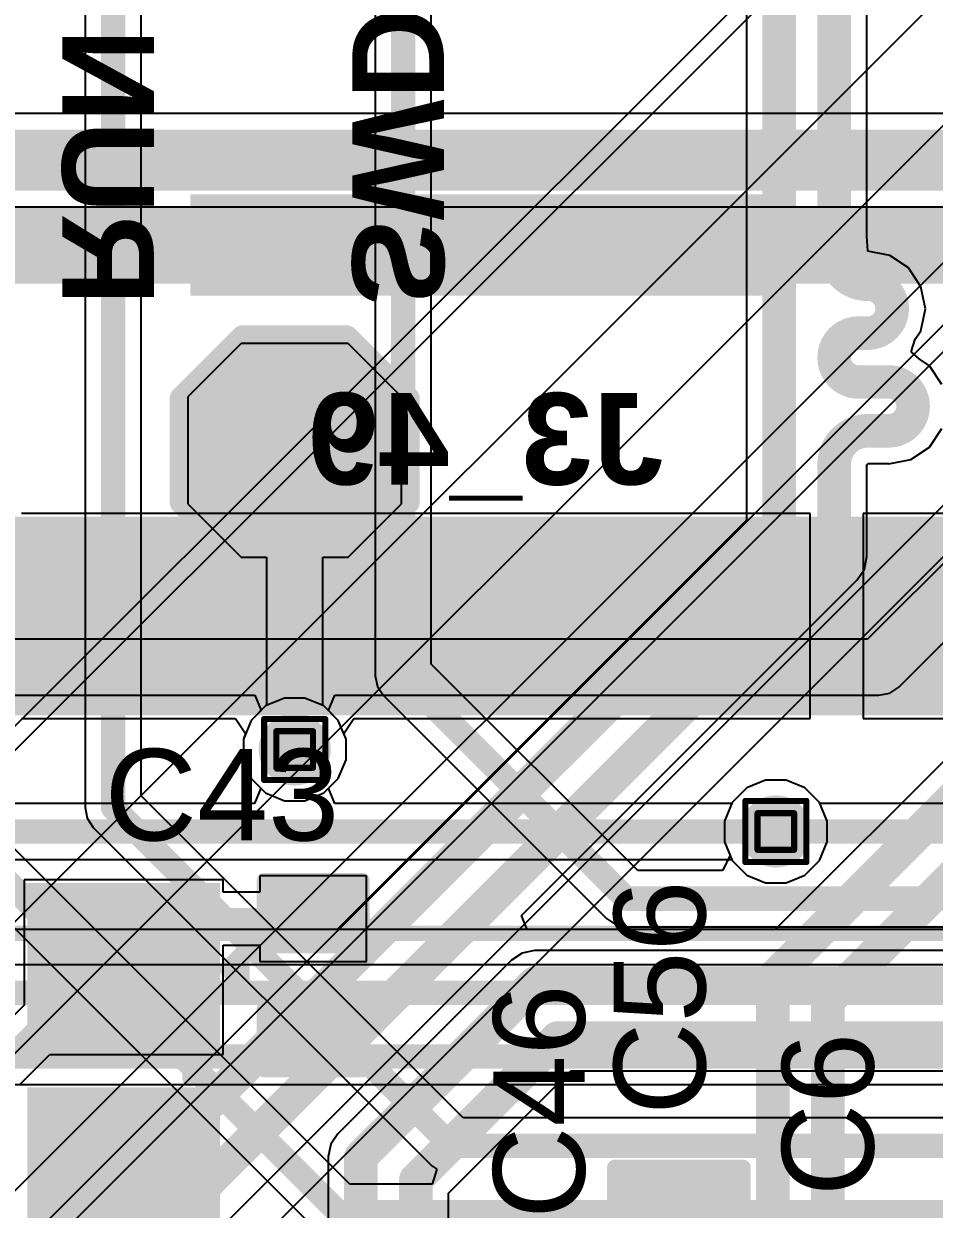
# Model space of a CAD drawing. Header units: inches. Extents: x -22 to 5433, y -13 to 5447.
# Drawn here: x 8.3 to 15.87, y 20.83 to 30.7 of the extents above; entities that cross this region are included whole.
import ezdxf

# ---------------------------------------------------------------- set-up
doc = ezdxf.new("R2010")
doc.units = ezdxf.units.IN
for name, color, linetype in [('Bottom Layer', 5, 'Continuous'), ('Bottom Overlay', 54, 'Continuous'), ('Bottom Paste', 16, 'Continuous'), ('Bottom Solder', 6, 'Continuous'), ('Drill Drawing', 1, 'Continuous'), ('Ground', 16, 'Continuous'), ('Power', 76, 'Continuous'), ('Top Layer', 1, 'Continuous'), ('Top Overlay', 2, 'Continuous'), ('Top Paste', 8, 'Continuous'), ('Top Solder', 216, 'Continuous'), ('Via Holes', 16, 'Continuous')]:
    doc.layers.add(name, color=color, linetype=linetype)
doc.styles.add('Arial', font='', dxfattribs={"height": 0.2})
doc.styles.add('Arial_Bold', font='', dxfattribs={"height": 0.2})
doc.styles.get('Arial').set_extended_font_data('Arial')
doc.styles.get('Arial_Bold').set_extended_font_data('Arial', bold=True)

msp = doc.modelspace()

# ---------------------------------------------------------------- hatches: boundary and pattern name
at = {"layer": 'Bottom Layer'}
msp.add_hatch(color=5, dxfattribs=at).paths.add_polyline_path([(10.9335, 27.9112), (10.1715, 27.9112), (9.7905, 27.5302), (9.7905, 26.7682), (10.1715, 26.3872), (10.9335, 26.3872), (11.3145, 26.7682), (11.3145, 27.5302)])
h = msp.add_hatch(color=5, dxfattribs=at)
edge = h.paths.add_edge_path()
edge.add_arc((10.5525, 24.66), 0.3, 0, 360)
h = msp.add_hatch(color=5, dxfattribs=at)
edge = h.paths.add_edge_path()
edge.add_arc((14.5542, 23.9776), 0.3, 0, 360)
at = {"layer": 'Bottom Paste'}
msp.add_hatch(color=16, dxfattribs=at).paths.add_polyline_path([(10.9335, 27.9112), (10.1715, 27.9112), (9.7905, 27.5302), (9.7905, 26.7682), (10.1715, 26.3872), (10.9335, 26.3872), (11.3145, 26.7682), (11.3145, 27.5302)])
at = {"layer": 'Bottom Solder'}
msp.add_hatch(color=6, dxfattribs=at).paths.add_polyline_path([(10.9843, 28.0128), (10.1207, 28.0128), (9.6889, 27.581), (9.6889, 26.7174), (10.1207, 26.2856), (10.9843, 26.2856), (11.4161, 26.7174), (11.4161, 27.581)])
at = {"layer": 'Ground'}
h = msp.add_hatch(color=16, dxfattribs=at)
edge = h.paths.add_edge_path()
edge.add_arc((10.5525, 24.66), 0.3, 0, 360)
h = msp.add_hatch(color=16, dxfattribs=at)
edge = h.paths.add_edge_path()
edge.add_arc((14.5542, 23.9776), 0.3, 0, 360)
at = {"layer": 'Power'}
h = msp.add_hatch(color=76, dxfattribs=at)
edge = h.paths.add_edge_path()
edge.add_arc((10.5525, 24.66), 0.3, 0, 360)
h = msp.add_hatch(color=76, dxfattribs=at)
edge = h.paths.add_edge_path()
edge.add_arc((14.5542, 23.9776), 0.3, 0, 360)
at = {"layer": 'Top Layer'}
for points in [[(5.5956, 28.5367), (25.0256, 28.5367), (25.0256, 29.1767), (5.5956, 29.1767)], [(14.4856, 28.5367), (9.7856, 28.5367), (9.7856, 29.1767), (14.4856, 29.1767)], [(8.7131, 25.0457), (8.4081, 25.0457), (8.4081, 26.4957), (8.7131, 26.4957)], [(9.2131, 25.0457), (8.9081, 25.0457), (8.9081, 26.4957), (9.2131, 26.4957)], [(9.7131, 25.0457), (9.4081, 25.0457), (9.4081, 26.4957), (9.7131, 26.4957)], [(10.2131, 25.0457), (9.9081, 25.0457), (9.9081, 26.4957), (10.2131, 26.4957)], [(10.7131, 25.0457), (10.4081, 25.0457), (10.4081, 26.4957), (10.7131, 26.4957)], [(11.2131, 25.0457), (10.9081, 25.0457), (10.9081, 26.4957), (11.2131, 26.4957)], [(11.7131, 25.0457), (11.4081, 25.0457), (11.4081, 26.4957), (11.7131, 26.4957)], [(12.2131, 25.0457), (11.9081, 25.0457), (11.9081, 26.4957), (12.2131, 26.4957)], [(12.7131, 25.0457), (12.4081, 25.0457), (12.4081, 26.4957), (12.7131, 26.4957)], [(13.2131, 25.0457), (12.9081, 25.0457), (12.9081, 26.4957), (13.2131, 26.4957)], [(13.7131, 25.0457), (13.4081, 25.0457), (13.4081, 26.4957), (13.7131, 26.4957)], [(14.2131, 25.0457), (13.9081, 25.0457), (13.9081, 26.4957), (14.2131, 26.4957)], [(14.7131, 25.0457), (14.4081, 25.0457), (14.4081, 26.4957), (14.7131, 26.4957)], [(15.2131, 25.0457), (14.9081, 25.0457), (14.9081, 26.4957), (15.2131, 26.4957)], [(15.7131, 25.0457), (15.4081, 25.0457), (15.4081, 26.4957), (15.7131, 26.4957)], [(11.0241, 23.0239), (10.3891, 23.0239), (10.3891, 23.4811), (11.0241, 23.4811)], [(9.831, 22.2481), (8.431, 22.2481), (8.431, 23.4481), (9.831, 23.4481)], [(11.0241, 22.0841), (10.3891, 22.0841), (10.3891, 22.5413), (11.0241, 22.5413)], [(9.831, 20.5481), (8.431, 20.5481), (8.431, 21.7481), (9.831, 21.7481)], [(14.1924, 20.3197), (13.3034, 20.3197), (13.3034, 21.0817), (14.1924, 21.0817)]]:
    msp.add_hatch(color=1, dxfattribs=at).paths.add_polyline_path(points)
h = msp.add_hatch(color=1, dxfattribs=at)
edge = h.paths.add_edge_path()
edge.add_arc((10.5525, 24.66), 0.3, 0, 360)
h = msp.add_hatch(color=1, dxfattribs=at)
edge = h.paths.add_edge_path()
edge.add_arc((14.5542, 23.9776), 0.3, 0, 360)
at = {"layer": 'Top Paste'}
for points in [[(14.4856, 28.5367), (9.7856, 28.5367), (9.7856, 29.1767), (14.4856, 29.1767)], [(8.7131, 25.0457), (8.4081, 25.0457), (8.4081, 26.4957), (8.7131, 26.4957)], [(9.2131, 25.0457), (8.9081, 25.0457), (8.9081, 26.4957), (9.2131, 26.4957)], [(9.7131, 25.0457), (9.4081, 25.0457), (9.4081, 26.4957), (9.7131, 26.4957)], [(10.2131, 25.0457), (9.9081, 25.0457), (9.9081, 26.4957), (10.2131, 26.4957)], [(10.7131, 25.0457), (10.4081, 25.0457), (10.4081, 26.4957), (10.7131, 26.4957)], [(11.2131, 25.0457), (10.9081, 25.0457), (10.9081, 26.4957), (11.2131, 26.4957)], [(11.7131, 25.0457), (11.4081, 25.0457), (11.4081, 26.4957), (11.7131, 26.4957)], [(12.2131, 25.0457), (11.9081, 25.0457), (11.9081, 26.4957), (12.2131, 26.4957)], [(12.7131, 25.0457), (12.4081, 25.0457), (12.4081, 26.4957), (12.7131, 26.4957)], [(13.2131, 25.0457), (12.9081, 25.0457), (12.9081, 26.4957), (13.2131, 26.4957)], [(13.7131, 25.0457), (13.4081, 25.0457), (13.4081, 26.4957), (13.7131, 26.4957)], [(14.2131, 25.0457), (13.9081, 25.0457), (13.9081, 26.4957), (14.2131, 26.4957)], [(14.7131, 25.0457), (14.4081, 25.0457), (14.4081, 26.4957), (14.7131, 26.4957)], [(15.2131, 25.0457), (14.9081, 25.0457), (14.9081, 26.4957), (15.2131, 26.4957)], [(15.7131, 25.0457), (15.4081, 25.0457), (15.4081, 26.4957), (15.7131, 26.4957)], [(11.0241, 23.0239), (10.3891, 23.0239), (10.3891, 23.4811), (11.0241, 23.4811)], [(9.831, 22.2481), (8.431, 22.2481), (8.431, 23.4481), (9.831, 23.4481)], [(11.0241, 22.0841), (10.3891, 22.0841), (10.3891, 22.5413), (11.0241, 22.5413)], [(9.831, 20.5481), (8.431, 20.5481), (8.431, 21.7481), (9.831, 21.7481)], [(14.1924, 20.3197), (13.3034, 20.3197), (13.3034, 21.0817), (14.1924, 21.0817)]]:
    msp.add_hatch(color=8, dxfattribs=at).paths.add_polyline_path(points)
at = {"layer": 'Top Solder'}
for points in [[(14.5872, 28.4351), (9.684, 28.4351), (9.684, 29.2783), (14.5872, 29.2783)], [(8.3147, 24.9441), (7.8065, 24.9441), (7.8065, 26.5973), (8.3147, 26.5973)], [(8.8147, 24.9441), (8.3065, 24.9441), (8.3065, 26.5973), (8.8147, 26.5973)], [(9.3147, 24.9441), (8.8065, 24.9441), (8.8065, 26.5973), (9.3147, 26.5973)], [(9.8147, 24.9441), (9.3065, 24.9441), (9.3065, 26.5973), (9.8147, 26.5973)], [(10.3147, 24.9441), (9.8065, 24.9441), (9.8065, 26.5973), (10.3147, 26.5973)], [(10.8147, 24.9441), (10.3065, 24.9441), (10.3065, 26.5973), (10.8147, 26.5973)], [(11.3147, 24.9441), (10.8065, 24.9441), (10.8065, 26.5973), (11.3147, 26.5973)], [(11.8147, 24.9441), (11.3065, 24.9441), (11.3065, 26.5973), (11.8147, 26.5973)], [(12.3147, 24.9441), (11.8065, 24.9441), (11.8065, 26.5973), (12.3147, 26.5973)], [(12.8147, 24.9441), (12.3065, 24.9441), (12.3065, 26.5973), (12.8147, 26.5973)], [(13.3147, 24.9441), (12.8065, 24.9441), (12.8065, 26.5973), (13.3147, 26.5973)], [(13.8147, 24.9441), (13.3065, 24.9441), (13.3065, 26.5973), (13.8147, 26.5973)], [(14.3147, 24.9441), (13.8065, 24.9441), (13.8065, 26.5973), (14.3147, 26.5973)], [(14.8147, 24.9441), (14.3065, 24.9441), (14.3065, 26.5973), (14.8147, 26.5973)], [(15.3147, 24.9441), (14.8065, 24.9441), (14.8065, 26.5973), (15.3147, 26.5973)], [(15.8147, 24.9441), (15.3065, 24.9441), (15.3065, 26.5973), (15.8147, 26.5973)], [(16.3147, 24.9441), (15.8065, 24.9441), (15.8065, 26.5973), (16.3147, 26.5973)], [(9.9326, 22.1465), (8.3294, 22.1465), (8.3294, 23.5497), (9.9326, 23.5497)], [(11.0841, 22.9639), (10.3291, 22.9639), (10.3291, 23.5411), (11.0841, 23.5411)], [(11.0841, 22.0241), (10.3291, 22.0241), (10.3291, 22.6013), (11.0841, 22.6013)], [(9.9326, 20.4465), (8.3294, 20.4465), (8.3294, 21.8497), (9.9326, 21.8497)], [(14.2524, 20.2597), (13.2434, 20.2597), (13.2434, 21.1417), (14.2524, 21.1417)]]:
    msp.add_hatch(color=216, dxfattribs=at).paths.add_polyline_path(points)
at = {"layer": 'Via Holes'}
h = msp.add_hatch(color=7, dxfattribs=at)
edge = h.paths.add_edge_path()
edge.add_arc((10.5525, 24.66), 0.15, 0, 360)
h = msp.add_hatch(color=7, dxfattribs=at)
edge = h.paths.add_edge_path()
edge.add_arc((14.5542, 23.9776), 0.15, 0, 360)

# ---------------------------------------------------------------- linework, layer by layer
at = {"layer": 'Bottom Layer'}
for p, q in [((14.3101, 32.8152), (14.3101, 26.567)), ((15.3111, 30.3278), (15.3111, 32.8152)), ((15.3111, 28.9306), (15.3111, 30.3278)), ((15.3184, 28.8102), (15.3111, 28.9306)), ((15.3186, 28.8102), (15.3184, 28.8102)), ((15.3186, 28.8067), (15.3186, 28.8102)), ((15.502, 28.7702), (15.3186, 28.8067)), ((15.6574, 28.6664), (15.502, 28.7702)), ((15.7613, 28.5109), (15.6574, 28.6664)), ((15.7977, 28.3276), (15.7613, 28.5109)), ((15.7613, 28.1442), (15.7977, 28.3276)), ((15.7138, 28.0732), (15.7613, 28.1442)), ((10.108, 28.0382), (9.6635, 27.5937)), ((10.997, 28.0382), (10.108, 28.0382)), ((11.4415, 27.5937), (10.997, 28.0382)), ((15.6797, 27.9691), (15.7138, 28.0732)), ((15.7461, 27.9104), (15.6797, 27.9691)), ((15.8312, 27.8536), (15.7461, 27.9104)), ((15.9351, 27.6981), (15.8312, 27.8536)), ((9.6635, 27.5937), (9.6635, 26.7047)), ((11.4415, 26.7047), (11.4415, 27.5937)), ((15.8312, 27.176), (15.9351, 27.3314)), ((15.6758, 27.0721), (15.8312, 27.176)), ((15.3111, 26.265), (15.3111, 27.0322)), ((15.3111, 27.0322), (15.3186, 27.0322)), ((15.3186, 27.0322), (15.3186, 27.0397)), ((15.3186, 27.0397), (15.4925, 27.0397)), ((15.4925, 27.0357), (15.6758, 27.0721)), ((15.4925, 27.0397), (15.4925, 27.0357)), ((9.6635, 26.7047), (10.108, 26.2602)), ((10.997, 26.2602), (11.4415, 26.7047)), ((14.3101, 26.567), (10.9048, 23.1618)), ((10.108, 26.2602), (10.3194, 26.2602)), ((10.3194, 26.2602), (10.3194, 25.0257)), ((10.7855, 25.0257), (10.7855, 26.2602)), ((10.7855, 26.2602), (10.997, 26.2602)), ((15.2904, 26.1609), (15.3111, 26.265)), ((15.2315, 26.0727), (15.2904, 26.1609)), ((12.4379, 23.2791), (15.2315, 26.0727)), ((17.3101, 25.9234), (14.5484, 23.1618)), ((10.3106, 25.022), (10.1905, 24.9019)), ((10.3194, 25.0257), (10.3106, 25.022)), ((10.7943, 25.022), (10.7855, 25.0257)), ((10.9145, 24.9019), (10.7943, 25.022)), ((10.1905, 24.9019), (10.1255, 24.745)), ((10.9795, 24.745), (10.9145, 24.9019)), ((10.1255, 24.745), (10.1255, 24.5751)), ((10.9795, 24.5751), (10.9795, 24.745)), ((10.1255, 24.5751), (10.1905, 24.4182)), ((10.9145, 24.4182), (10.9795, 24.5751)), ((10.1905, 24.4182), (10.3106, 24.2981)), ((10.7943, 24.2981), (10.9145, 24.4182)), ((14.4693, 24.4046), (14.3123, 24.3396)), ((14.6391, 24.4046), (14.4693, 24.4046)), ((14.7961, 24.3396), (14.6391, 24.4046)), ((10.3106, 24.2981), (10.4675, 24.233)), ((10.6374, 24.233), (10.7943, 24.2981)), ((14.3123, 24.3396), (14.1922, 24.2195)), ((14.9162, 24.2195), (14.7961, 24.3396)), ((10.4675, 24.233), (10.6374, 24.233)), ((14.1922, 24.2195), (14.1272, 24.0625)), ((14.9812, 24.0625), (14.9162, 24.2195)), ((14.1272, 24.0625), (14.1272, 23.8927)), ((14.9812, 23.8927), (14.9812, 24.0625)), ((14.1272, 23.8927), (14.1922, 23.7357)), ((14.9162, 23.7357), (14.9812, 23.8927)), ((14.1922, 23.7357), (14.3123, 23.6156)), ((14.7961, 23.6156), (14.9162, 23.7357)), ((14.3123, 23.6156), (14.4693, 23.5506)), ((14.6391, 23.5506), (14.7961, 23.6156)), ((14.4693, 23.5506), (14.6391, 23.5506)), ((12.4865, 23.1618), (12.4379, 23.2791)), ((30.8611, 23.1618), (6.0711, 23.1618)), ((10.9048, 23.1618), (6.0711, 23.1618)), ((14.5484, 23.1618), (12.4865, 23.1618))]:
    msp.add_line(p, q, dxfattribs=at)
for points in [[(14.582, 26.4544, 0.2794, 0.2794, 0), (14.582, 33.0857, 0.2794, 0.2794, 0)], [(15.0392, 30.3278, 0.2794, 0.2794, 0), (15.0392, 33.0857, 0.2794, 0.2794, 0)], [(15.0392, 28.8102, 0.2794, 0.2794, 0), (15.0392, 30.3278, 0.2794, 0.2794, 0)], [(15.3186, 28.5308, 0.2794, 0.2794, -0.414214), (15.0392, 28.8102, 0.2794, 0.2794, 0)], [(15.3186, 28.5308, 0.2794, 0.2794, 0), (15.3186, 28.5308, 0.2794, 0.2794, 0)], [(15.3186, 28.5308, 0.2794, 0.2794, -1), (15.3186, 28.1244, 0.2794, 0.2794, 0)], [(15.2424, 27.718, 0.2794, 0.2794, -1), (15.2424, 28.1244, 0.2794, 0.2794, 0)], [(15.2424, 28.1244, 0.2794, 0.2794, 0), (15.3186, 28.1244, 0.2794, 0.2794, 0)], [(15.2424, 27.718, 0.2794, 0.2794, 0), (15.4925, 27.718, 0.2794, 0.2794, 0)], [(15.4925, 27.718, 0.2794, 0.2794, -1), (15.4925, 27.3116, 0.2794, 0.2794, 0)], [(15.0392, 27.0322, 0.2794, 0.2794, -0.414214), (15.3186, 27.3116, 0.2794, 0.2794, 0)], [(15.3186, 27.3116, 0.2794, 0.2794, 0), (15.4925, 27.3116, 0.2794, 0.2794, 0)], [(10.5017, 27.2, 0.2032, 0.2032, 0), (10.5525, 27.1492, 0.2032, 0.2032, 0)], [(10.5525, 24.66, 0.2032, 0.2032, 0), (10.5525, 27.1492, 0.2032, 0.2032, 0)], [(15.0392, 26.4861, 0.2794, 0.2794, 0), (15.0392, 27.0322, 0.2794, 0.2794, 0)], [(7.0981, 18.9704, 0.2794, 0.2794, 0), (14.582, 26.4544, 0.2794, 0.2794, 0)], [(15.0392, 26.265, 0.2794, 0.2794, 0), (15.0392, 26.4861, 0.2794, 0.2794, 0)], [(7.5553, 18.7811, 0.2794, 0.2794, 0), (15.0392, 26.265, 0.2794, 0.2794, 0)], [(14.529, 22.7578, 0.2794, 0.2794, 0), (17.582, 25.8108, 0.2794, 0.2794, 0)], [(14.9862, 22.5685, 0.2794, 0.2794, 0), (18.0392, 25.6214, 0.2794, 0.2794, 0)], [(14.529, 21.9539, 0.2794, 0.2794, 0), (14.529, 22.7578, 0.2794, 0.2794, 0)], [(14.9862, 21.9539, 0.2794, 0.2794, 0), (14.9862, 22.5685, 0.2794, 0.2794, 0)], [(14.529, 21.1285, 0.2794, 0.2794, 0), (14.529, 21.9539, 0.2794, 0.2794, 0)], [(14.9862, 21.1285, 0.2794, 0.2794, 0), (14.9862, 21.9539, 0.2794, 0.2794, 0)], [(14.529, 21.0595, 0.2794, 0.2794, 0), (14.529, 21.1285, 0.2794, 0.2794, 0)], [(14.9862, 16.9507, 0.2794, 0.2794, 0), (14.9862, 21.1285, 0.2794, 0.2794, 0)], [(14.529, 19.418, 0.2794, 0.2794, 0), (14.529, 21.0595, 0.2794, 0.2794, 0)]]:
    msp.add_lwpolyline(points, format="xyseb", dxfattribs=at)
for points in [[(14.9694, 30.3278, 0.1397, 0.1397, 1), (15.1091, 30.3278, 0.1397, 0.1397, 1)], [(14.9694, 30.3278, 0.1397, 0.1397, 1), (15.1091, 30.3278, 0.1397, 0.1397, 1)], [(14.9694, 28.8102, 0.1397, 0.1397, 1), (15.1091, 28.8102, 0.1397, 0.1397, 1)], [(14.9694, 28.8102, 0.1397, 0.1397, 1), (15.1091, 28.8102, 0.1397, 0.1397, 1)], [(15.2488, 28.5308, 0.1397, 0.1397, 1), (15.3885, 28.5308, 0.1397, 0.1397, 1)], [(15.2488, 28.5308, 0.1397, 0.1397, 1), (15.3885, 28.5308, 0.1397, 0.1397, 1)], [(15.2488, 28.5308, 0.1397, 0.1397, 1), (15.3885, 28.5308, 0.1397, 0.1397, 1)], [(15.2488, 28.5308, 0.1397, 0.1397, 1), (15.3885, 28.5308, 0.1397, 0.1397, 1)], [(15.1726, 28.1244, 0.1397, 0.1397, 1), (15.3123, 28.1244, 0.1397, 0.1397, 1)], [(15.1726, 28.1244, 0.1397, 0.1397, 1), (15.3123, 28.1244, 0.1397, 0.1397, 1)], [(15.2488, 28.1244, 0.1397, 0.1397, 1), (15.3885, 28.1244, 0.1397, 0.1397, 1)], [(15.2488, 28.1244, 0.1397, 0.1397, 1), (15.3885, 28.1244, 0.1397, 0.1397, 1)], [(15.1726, 27.718, 0.1397, 0.1397, 1), (15.3123, 27.718, 0.1397, 0.1397, 1)], [(15.1726, 27.718, 0.1397, 0.1397, 1), (15.3123, 27.718, 0.1397, 0.1397, 1)], [(15.4226, 27.718, 0.1397, 0.1397, 1), (15.5623, 27.718, 0.1397, 0.1397, 1)], [(15.4226, 27.718, 0.1397, 0.1397, 1), (15.5623, 27.718, 0.1397, 0.1397, 1)], [(15.2488, 27.3116, 0.1397, 0.1397, 1), (15.3885, 27.3116, 0.1397, 0.1397, 1)], [(15.2488, 27.3116, 0.1397, 0.1397, 1), (15.3885, 27.3116, 0.1397, 0.1397, 1)], [(15.4226, 27.3116, 0.1397, 0.1397, 1), (15.5623, 27.3116, 0.1397, 0.1397, 1)], [(15.4226, 27.3116, 0.1397, 0.1397, 1), (15.5623, 27.3116, 0.1397, 0.1397, 1)], [(10.4509, 27.2, 0.1016, 0.1016, 1), (10.5525, 27.2, 0.1016, 0.1016, 1)], [(10.5017, 27.1492, 0.1016, 0.1016, 1), (10.6033, 27.1492, 0.1016, 0.1016, 1)], [(10.5017, 27.1492, 0.1016, 0.1016, 1), (10.6033, 27.1492, 0.1016, 0.1016, 1)], [(14.9694, 27.0322, 0.1397, 0.1397, 1), (15.1091, 27.0322, 0.1397, 0.1397, 1)], [(14.9694, 27.0322, 0.1397, 0.1397, 1), (15.1091, 27.0322, 0.1397, 0.1397, 1)], [(14.5122, 26.4544, 0.1397, 0.1397, 1), (14.6519, 26.4544, 0.1397, 0.1397, 1)], [(14.5122, 26.4544, 0.1397, 0.1397, 1), (14.6519, 26.4544, 0.1397, 0.1397, 1)], [(14.9694, 26.4861, 0.1397, 0.1397, 1), (15.1091, 26.4861, 0.1397, 0.1397, 1)], [(14.9694, 26.4861, 0.1397, 0.1397, 1), (15.1091, 26.4861, 0.1397, 0.1397, 1)], [(14.9694, 26.265, 0.1397, 0.1397, 1), (15.1091, 26.265, 0.1397, 0.1397, 1)], [(14.9694, 26.265, 0.1397, 0.1397, 1), (15.1091, 26.265, 0.1397, 0.1397, 1)], [(10.5017, 24.66, 0.1016, 0.1016, 1), (10.6033, 24.66, 0.1016, 0.1016, 1)], [(14.4592, 22.7578, 0.1397, 0.1397, 1), (14.5989, 22.7578, 0.1397, 0.1397, 1)], [(14.4592, 22.7578, 0.1397, 0.1397, 1), (14.5989, 22.7578, 0.1397, 0.1397, 1)], [(14.9164, 22.5685, 0.1397, 0.1397, 1), (15.0561, 22.5685, 0.1397, 0.1397, 1)], [(14.9164, 22.5685, 0.1397, 0.1397, 1), (15.0561, 22.5685, 0.1397, 0.1397, 1)], [(14.4592, 21.9539, 0.1397, 0.1397, 1), (14.5989, 21.9539, 0.1397, 0.1397, 1)], [(14.4592, 21.9539, 0.1397, 0.1397, 1), (14.5989, 21.9539, 0.1397, 0.1397, 1)], [(14.9164, 21.9539, 0.1397, 0.1397, 1), (15.0561, 21.9539, 0.1397, 0.1397, 1)], [(14.9164, 21.9539, 0.1397, 0.1397, 1), (15.0561, 21.9539, 0.1397, 0.1397, 1)], [(14.4592, 21.1285, 0.1397, 0.1397, 1), (14.5989, 21.1285, 0.1397, 0.1397, 1)], [(14.4592, 21.1285, 0.1397, 0.1397, 1), (14.5989, 21.1285, 0.1397, 0.1397, 1)], [(14.9164, 21.1285, 0.1397, 0.1397, 1), (15.0561, 21.1285, 0.1397, 0.1397, 1)], [(14.9164, 21.1285, 0.1397, 0.1397, 1), (15.0561, 21.1285, 0.1397, 0.1397, 1)], [(14.4592, 21.0595, 0.1397, 0.1397, 1), (14.5989, 21.0595, 0.1397, 0.1397, 1)], [(14.4592, 21.0595, 0.1397, 0.1397, 1), (14.5989, 21.0595, 0.1397, 0.1397, 1)]]:
    msp.add_lwpolyline(points, format="xyseb", close=True, dxfattribs=at)
at = {"layer": 'Bottom Overlay'}
for points in [[(9.6127, 27.581, 0.2, 0.2, 0), (10.1207, 28.089, 0.2, 0.2, 0)], [(10.1207, 28.089, 0.2, 0.2, 0), (10.9843, 28.089, 0.2, 0.2, 0)], [(10.9843, 28.089, 0.2, 0.2, 0), (11.4923, 27.581, 0.2, 0.2, 0)], [(9.6127, 26.7174, 0.2, 0.2, 0), (9.6127, 27.581, 0.2, 0.2, 0)], [(11.4923, 26.7174, 0.2, 0.2, 0), (11.4923, 27.581, 0.2, 0.2, 0)], [(9.6127, 26.7174, 0.2, 0.2, 0), (10.1207, 26.2094, 0.2, 0.2, 0)], [(10.9843, 26.2094, 0.2, 0.2, 0), (11.4923, 26.7174, 0.2, 0.2, 0)], [(10.1207, 26.2094, 0.2, 0.2, 0), (10.9843, 26.2094, 0.2, 0.2, 0)], [(4.9576, 23.1309, 0.127, 0.127, 0), (31.9576, 23.1309, 0.127, 0.127, 0)]]:
    msp.add_lwpolyline(points, format="xyseb", dxfattribs=at)
for points in [[(10.0707, 28.089, 0.1, 0.1, 1), (10.1707, 28.089, 0.1, 0.1, 1)], [(10.0707, 28.089, 0.1, 0.1, 1), (10.1707, 28.089, 0.1, 0.1, 1)], [(10.9343, 28.089, 0.1, 0.1, 1), (11.0343, 28.089, 0.1, 0.1, 1)], [(10.9343, 28.089, 0.1, 0.1, 1), (11.0343, 28.089, 0.1, 0.1, 1)], [(9.5627, 27.581, 0.1, 0.1, 1), (9.6627, 27.581, 0.1, 0.1, 1)], [(9.5627, 27.581, 0.1, 0.1, 1), (9.6627, 27.581, 0.1, 0.1, 1)], [(11.4423, 27.581, 0.1, 0.1, 1), (11.5423, 27.581, 0.1, 0.1, 1)], [(11.4423, 27.581, 0.1, 0.1, 1), (11.5423, 27.581, 0.1, 0.1, 1)], [(9.5627, 26.7174, 0.1, 0.1, 1), (9.6627, 26.7174, 0.1, 0.1, 1)], [(9.5627, 26.7174, 0.1, 0.1, 1), (9.6627, 26.7174, 0.1, 0.1, 1)], [(11.4423, 26.7174, 0.1, 0.1, 1), (11.5423, 26.7174, 0.1, 0.1, 1)], [(11.4423, 26.7174, 0.1, 0.1, 1), (11.5423, 26.7174, 0.1, 0.1, 1)], [(10.0707, 26.2094, 0.1, 0.1, 1), (10.1707, 26.2094, 0.1, 0.1, 1)], [(10.0707, 26.2094, 0.1, 0.1, 1), (10.1707, 26.2094, 0.1, 0.1, 1)], [(10.9343, 26.2094, 0.1, 0.1, 1), (11.0343, 26.2094, 0.1, 0.1, 1)], [(10.9343, 26.2094, 0.1, 0.1, 1), (11.0343, 26.2094, 0.1, 0.1, 1)]]:
    msp.add_lwpolyline(points, format="xyseb", close=True, dxfattribs=at)
at = {"layer": 'Bottom Solder'}
for p in [(-5.5852, 10.8458), (-5.5045, 7.2536), (-5.2386, 6.9971), (-5.2385, 11.397), (-3.7361, 6.9961), (-3.6162, 11.3878), (-3.0662, 10.8378), (-3.0661, 7.2378)]:
    msp.add_line(p, (5432.8521, 5447.4931), dxfattribs=at)
at = {"layer": 'Drill Drawing'}
for points in [[(10.2985, 24.914, 0.0508, 0.0508, 0), (10.8065, 24.914, 0.0508, 0.0508, 0)], [(10.2985, 24.406, 0.0508, 0.0508, 0), (10.2985, 24.914, 0.0508, 0.0508, 0)], [(10.8065, 24.406, 0.0508, 0.0508, 0), (10.8065, 24.914, 0.0508, 0.0508, 0)], [(10.4001, 24.8124, 0.0508, 0.0508, 0), (10.7049, 24.8124, 0.0508, 0.0508, 0)], [(10.4001, 24.5076, 0.0508, 0.0508, 0), (10.4001, 24.8124, 0.0508, 0.0508, 0)], [(10.7049, 24.5076, 0.0508, 0.0508, 0), (10.7049, 24.8124, 0.0508, 0.0508, 0)], [(10.4001, 24.5076, 0.0508, 0.0508, 0), (10.7049, 24.5076, 0.0508, 0.0508, 0)], [(10.2985, 24.406, 0.0508, 0.0508, 0), (10.8065, 24.406, 0.0508, 0.0508, 0)], [(14.3002, 24.2316, 0.0508, 0.0508, 0), (14.8082, 24.2316, 0.0508, 0.0508, 0)], [(14.3002, 23.7236, 0.0508, 0.0508, 0), (14.3002, 24.2316, 0.0508, 0.0508, 0)], [(14.8082, 23.7236, 0.0508, 0.0508, 0), (14.8082, 24.2316, 0.0508, 0.0508, 0)], [(14.4018, 24.13, 0.0508, 0.0508, 0), (14.7066, 24.13, 0.0508, 0.0508, 0)], [(14.4018, 23.8252, 0.0508, 0.0508, 0), (14.4018, 24.13, 0.0508, 0.0508, 0)], [(14.7066, 23.8252, 0.0508, 0.0508, 0), (14.7066, 24.13, 0.0508, 0.0508, 0)], [(14.4018, 23.8252, 0.0508, 0.0508, 0), (14.7066, 23.8252, 0.0508, 0.0508, 0)], [(14.3002, 23.7236, 0.0508, 0.0508, 0), (14.8082, 23.7236, 0.0508, 0.0508, 0)]]:
    msp.add_lwpolyline(points, format="xyseb", dxfattribs=at)
for points in [[(10.2858, 24.914, 0.0254, 0.0254, 1), (10.3112, 24.914, 0.0254, 0.0254, 1)], [(10.2858, 24.914, 0.0254, 0.0254, 1), (10.3112, 24.914, 0.0254, 0.0254, 1)], [(10.7938, 24.914, 0.0254, 0.0254, 1), (10.8192, 24.914, 0.0254, 0.0254, 1)], [(10.7938, 24.914, 0.0254, 0.0254, 1), (10.8192, 24.914, 0.0254, 0.0254, 1)], [(10.3874, 24.8124, 0.0254, 0.0254, 1), (10.4128, 24.8124, 0.0254, 0.0254, 1)], [(10.3874, 24.8124, 0.0254, 0.0254, 1), (10.4128, 24.8124, 0.0254, 0.0254, 1)], [(10.6922, 24.8124, 0.0254, 0.0254, 1), (10.7176, 24.8124, 0.0254, 0.0254, 1)], [(10.6922, 24.8124, 0.0254, 0.0254, 1), (10.7176, 24.8124, 0.0254, 0.0254, 1)], [(10.3874, 24.5076, 0.0254, 0.0254, 1), (10.4128, 24.5076, 0.0254, 0.0254, 1)], [(10.3874, 24.5076, 0.0254, 0.0254, 1), (10.4128, 24.5076, 0.0254, 0.0254, 1)], [(10.6922, 24.5076, 0.0254, 0.0254, 1), (10.7176, 24.5076, 0.0254, 0.0254, 1)], [(10.6922, 24.5076, 0.0254, 0.0254, 1), (10.7176, 24.5076, 0.0254, 0.0254, 1)], [(10.2858, 24.406, 0.0254, 0.0254, 1), (10.3112, 24.406, 0.0254, 0.0254, 1)], [(10.2858, 24.406, 0.0254, 0.0254, 1), (10.3112, 24.406, 0.0254, 0.0254, 1)], [(10.7938, 24.406, 0.0254, 0.0254, 1), (10.8192, 24.406, 0.0254, 0.0254, 1)], [(10.7938, 24.406, 0.0254, 0.0254, 1), (10.8192, 24.406, 0.0254, 0.0254, 1)], [(14.2875, 24.2316, 0.0254, 0.0254, 1), (14.3129, 24.2316, 0.0254, 0.0254, 1)], [(14.2875, 24.2316, 0.0254, 0.0254, 1), (14.3129, 24.2316, 0.0254, 0.0254, 1)], [(14.7955, 24.2316, 0.0254, 0.0254, 1), (14.8209, 24.2316, 0.0254, 0.0254, 1)], [(14.7955, 24.2316, 0.0254, 0.0254, 1), (14.8209, 24.2316, 0.0254, 0.0254, 1)], [(14.3891, 24.13, 0.0254, 0.0254, 1), (14.4145, 24.13, 0.0254, 0.0254, 1)], [(14.3891, 24.13, 0.0254, 0.0254, 1), (14.4145, 24.13, 0.0254, 0.0254, 1)], [(14.6939, 24.13, 0.0254, 0.0254, 1), (14.7193, 24.13, 0.0254, 0.0254, 1)], [(14.6939, 24.13, 0.0254, 0.0254, 1), (14.7193, 24.13, 0.0254, 0.0254, 1)], [(14.3891, 23.8252, 0.0254, 0.0254, 1), (14.4145, 23.8252, 0.0254, 0.0254, 1)], [(14.3891, 23.8252, 0.0254, 0.0254, 1), (14.4145, 23.8252, 0.0254, 0.0254, 1)], [(14.6939, 23.8252, 0.0254, 0.0254, 1), (14.7193, 23.8252, 0.0254, 0.0254, 1)], [(14.6939, 23.8252, 0.0254, 0.0254, 1), (14.7193, 23.8252, 0.0254, 0.0254, 1)], [(14.2875, 23.7236, 0.0254, 0.0254, 1), (14.3129, 23.7236, 0.0254, 0.0254, 1)], [(14.2875, 23.7236, 0.0254, 0.0254, 1), (14.3129, 23.7236, 0.0254, 0.0254, 1)], [(14.7955, 23.7236, 0.0254, 0.0254, 1), (14.8209, 23.7236, 0.0254, 0.0254, 1)], [(14.7955, 23.7236, 0.0254, 0.0254, 1), (14.8209, 23.7236, 0.0254, 0.0254, 1)]]:
    msp.add_lwpolyline(points, format="xyseb", close=True, dxfattribs=at)
at = {"layer": 'Ground'}
for p, q in [((8.8093, 33.0794), (8.8093, 24.1767)), ((9.2755, 24.2732), (9.2755, 33.0794)), ((11.2223, 33.0794), (11.2223, 25.273)), ((11.6885, 25.3695), (11.6885, 33.0794)), ((13.4061, 23.6519), (11.6885, 25.3695)), ((11.2223, 25.273), (11.2401, 25.1838)), ((11.2401, 25.1838), (11.2906, 25.1082)), ((10.4675, 25.087), (10.3106, 25.022)), ((10.6374, 25.087), (10.4675, 25.087)), ((10.7943, 25.022), (10.6374, 25.087)), ((11.2906, 25.1082), (13.1448, 23.254)), ((10.3106, 25.022), (10.1905, 24.9019)), ((10.9145, 24.9019), (10.7943, 25.022)), ((10.1905, 24.9019), (10.1255, 24.745)), ((10.9795, 24.745), (10.9145, 24.9019)), ((10.1255, 24.745), (10.1255, 24.5751)), ((10.9795, 24.5751), (10.9795, 24.745)), ((10.1255, 24.5751), (10.1905, 24.4182)), ((10.9145, 24.4182), (10.9795, 24.5751)), ((10.1905, 24.4182), (10.3106, 24.2981)), ((10.7943, 24.2981), (10.9145, 24.4182)), ((14.4693, 24.4046), (14.3123, 24.3396)), ((14.6391, 24.4046), (14.4693, 24.4046)), ((14.7961, 24.3396), (14.6391, 24.4046)), ((11.9542, 21.5945), (9.2755, 24.2732)), ((10.3106, 24.2981), (10.4675, 24.233)), ((10.6374, 24.233), (10.7943, 24.2981)), ((14.3123, 24.3396), (14.1922, 24.2195)), ((14.9162, 24.2195), (14.7961, 24.3396)), ((11.0124, 21.0418), (7.7895, 24.2647)), ((8.8093, 24.1767), (8.8271, 24.0875)), ((10.4675, 24.233), (10.6374, 24.233)), ((14.1922, 24.2195), (14.1272, 24.0625)), ((14.9198, 24.2107), (14.9162, 24.2195)), ((17.8688, 24.2107), (14.9198, 24.2107)), ((8.8271, 24.0875), (8.8776, 24.0118)), ((7.3916, 24.0033), (10.751, 20.6439)), ((8.8776, 24.0118), (11.6929, 21.1966)), ((14.1272, 24.0625), (14.1272, 23.8927)), ((14.1272, 23.8927), (14.1743, 23.7789)), ((14.1743, 23.7789), (14.1101, 23.6519)), ((14.1101, 23.6519), (13.4061, 23.6519)), ((13.1448, 23.254), (13.2204, 23.2035)), ((13.2204, 23.2035), (13.3096, 23.1857)), ((13.3096, 23.1857), (22.1266, 23.1857)), ((22.3888, 21.5945), (11.9542, 21.5945)), ((11.6929, 21.1966), (11.7344, 21.1688)), ((11.7344, 21.1688), (11.6959, 21.0418)), ((11.6959, 21.0418), (11.0124, 21.0418))]:
    msp.add_line(p, q, dxfattribs=at)
for points in [[(9.0424, 33.445, 0.2032, 0.2032, 0), (9.0424, 24.1767, 0.2032, 0.2032, 0)], [(11.4554, 25.273, 0.2032, 0.2032, 0), (11.4554, 33.445, 0.2032, 0.2032, 0)], [(11.4554, 25.273, 0.2032, 0.2032, 0), (13.3096, 23.4188, 0.2032, 0.2032, 0)], [(7.5564, 24.1682, 0.2032, 0.2032, 0), (10.9159, 20.8087, 0.2032, 0.2032, 0)], [(9.0424, 24.1767, 0.2032, 0.2032, 0), (11.8577, 21.3614, 0.2032, 0.2032, 0)], [(14.5542, 23.9776, 0.2032, 0.2032, 0), (23.3452, 23.9776, 0.2032, 0.2032, 0)], [(13.3096, 23.4188, 0.2032, 0.2032, 0), (23.5294, 23.4188, 0.2032, 0.2032, 0)], [(11.8577, 21.3614, 0.2032, 0.2032, 0), (23.241, 21.3614, 0.2032, 0.2032, 0)], [(10.9159, 20.8087, 0.2032, 0.2032, 0), (23.7234, 20.8087, 0.2032, 0.2032, 0)]]:
    msp.add_lwpolyline(points, format="xyseb", dxfattribs=at)
for points in [[(11.4046, 25.273, 0.1016, 0.1016, 1), (11.5062, 25.273, 0.1016, 0.1016, 1)], [(11.4046, 25.273, 0.1016, 0.1016, 1), (11.5062, 25.273, 0.1016, 0.1016, 1)], [(8.9916, 24.1767, 0.1016, 0.1016, 1), (9.0932, 24.1767, 0.1016, 0.1016, 1)], [(8.9916, 24.1767, 0.1016, 0.1016, 1), (9.0932, 24.1767, 0.1016, 0.1016, 1)], [(14.5034, 23.9776, 0.1016, 0.1016, 1), (14.605, 23.9776, 0.1016, 0.1016, 1)], [(13.2588, 23.4188, 0.1016, 0.1016, 1), (13.3604, 23.4188, 0.1016, 0.1016, 1)], [(13.2588, 23.4188, 0.1016, 0.1016, 1), (13.3604, 23.4188, 0.1016, 0.1016, 1)], [(11.8069, 21.3614, 0.1016, 0.1016, 1), (11.9085, 21.3614, 0.1016, 0.1016, 1)], [(11.8069, 21.3614, 0.1016, 0.1016, 1), (11.9085, 21.3614, 0.1016, 0.1016, 1)], [(10.8651, 20.8087, 0.1016, 0.1016, 1), (10.9667, 20.8087, 0.1016, 0.1016, 1)], [(10.8651, 20.8087, 0.1016, 0.1016, 1), (10.9667, 20.8087, 0.1016, 0.1016, 1)]]:
    msp.add_lwpolyline(points, format="xyseb", close=True, dxfattribs=at)
at = {"layer": 'Power'}
for p, q in [((56.9735, 29.9528), (6.7154, 29.9528)), ((6.8763, 29.1758), (56.8126, 29.1758)), ((18.4397, 28.7016), (15.3152, 25.577)), ((15.5765, 25.1792), (18.7011, 28.3037)), ((15.3152, 25.577), (3.4404, 25.577)), ((15.5009, 25.1286), (15.5765, 25.1792)), ((-2.8363, 25.1109), (10.2198, 25.1109)), ((10.2198, 25.1109), (10.2724, 24.9839)), ((10.8325, 24.9839), (10.8851, 25.1109)), ((10.8851, 25.1109), (15.4117, 25.1109)), ((15.4117, 25.1109), (15.5009, 25.1286)), ((10.2724, 24.9839), (10.1905, 24.9019)), ((10.9145, 24.9019), (10.8325, 24.9839)), ((10.1905, 24.9019), (10.1255, 24.745)), ((10.9795, 24.745), (10.9145, 24.9019)), ((10.1255, 24.745), (10.1255, 24.5751)), ((10.9795, 24.5751), (10.9795, 24.745)), ((10.1255, 24.5751), (10.1905, 24.4182)), ((10.9145, 24.4182), (10.9795, 24.5751)), ((10.1905, 24.4182), (10.3106, 24.2981)), ((10.7943, 24.2981), (10.9145, 24.4182)), ((14.4693, 24.4046), (14.3123, 24.3396)), ((14.6391, 24.4046), (14.4693, 24.4046)), ((14.7961, 24.3396), (14.6391, 24.4046)), ((10.3106, 24.2981), (10.4675, 24.233)), ((10.6374, 24.233), (10.7943, 24.2981)), ((14.3123, 24.3396), (14.1922, 24.2195)), ((14.9162, 24.2195), (14.7961, 24.3396)), ((10.4675, 24.233), (10.6374, 24.233)), ((14.1922, 24.2195), (14.1272, 24.0625)), ((14.9812, 24.0625), (14.9162, 24.2195)), ((14.1272, 24.0625), (14.1272, 23.8927)), ((14.9812, 23.8927), (14.9812, 24.0625)), ((14.1272, 23.8927), (14.1922, 23.7357)), ((14.9162, 23.7357), (14.9812, 23.8927)), ((14.1922, 23.7357), (14.3123, 23.6156)), ((14.7961, 23.6156), (14.9162, 23.7357)), ((14.3123, 23.6156), (14.4693, 23.5506)), ((14.6391, 23.5506), (14.7961, 23.6156)), ((14.4693, 23.5506), (14.6391, 23.5506)), ((21.157, 22.8677), (4.8318, 22.8677)), ((3.4542, 21.873), (20.8775, 21.873))]:
    msp.add_line(p, q, dxfattribs=at)
for points in [[(6.7154, 29.5643, 0.508, 0.508, 0), (56.9735, 29.5643, 0.508, 0.508, 0)], [(15.4117, 25.344, 0.2032, 0.2032, 0), (18.6045, 28.5367, 0.2032, 0.2032, 0)], [(-8.8076, 25.344, 0.2032, 0.2032, 0), (15.4117, 25.344, 0.2032, 0.2032, 0)], [(4.4661, 22.6346, 0.2032, 0.2032, 0), (21.157, 22.6346, 0.2032, 0.2032, 0)], [(3.4542, 22.106, 0.2032, 0.2032, 0), (20.9741, 22.106, 0.2032, 0.2032, 0)]]:
    msp.add_lwpolyline(points, format="xyseb", dxfattribs=at)
msp.add_lwpolyline([(15.3609, 25.344, 0.1016, 0.1016, 1), (15.4625, 25.344, 0.1016, 0.1016, 1)], format="xyseb", close=True, dxfattribs=at)
msp.add_lwpolyline([(15.3609, 25.344, 0.1016, 0.1016, 1), (15.4625, 25.344, 0.1016, 0.1016, 1)], format="xyseb", close=True, dxfattribs=at)
at = {"layer": 'Top Layer'}
for p, q in [((14.8401, 26.6227), (8.2811, 26.6227)), ((14.8401, 24.9187), (14.8401, 26.6227)), ((17.3401, 26.6227), (15.2811, 26.6227)), ((15.2811, 26.6227), (15.2811, 24.9187)), ((8.2811, 24.9187), (10.06, 24.9187)), ((10.06, 24.9187), (10.1448, 24.7917)), ((10.9601, 24.7917), (11.045, 24.9187)), ((11.045, 24.9187), (14.8401, 24.9187)), ((15.2811, 24.9187), (17.3401, 24.9187)), ((10.1448, 24.7917), (10.1255, 24.745)), ((10.9795, 24.745), (10.9601, 24.7917)), ((10.1255, 24.745), (10.1255, 24.5751)), ((10.9795, 24.5751), (10.9795, 24.745)), ((10.1255, 24.5751), (10.1905, 24.4182)), ((10.9145, 24.4182), (10.9795, 24.5751)), ((10.1905, 24.4182), (10.271, 24.3377)), ((10.834, 24.3377), (10.9145, 24.4182)), ((14.4693, 24.4046), (14.3123, 24.3396)), ((14.6391, 24.4046), (14.4693, 24.4046)), ((14.7961, 24.3396), (14.6391, 24.4046)), ((10.271, 24.3377), (10.2184, 24.2107)), ((10.8866, 24.2107), (10.834, 24.3377)), ((14.3123, 24.3396), (14.1922, 24.2195)), ((14.9162, 24.2195), (14.7961, 24.3396)), ((10.2184, 24.2107), (3.4136, 24.2107)), ((14.1886, 24.2107), (10.8866, 24.2107)), ((14.1922, 24.2195), (14.1886, 24.2107)), ((14.9812, 24.0625), (14.9162, 24.2195)), ((14.9812, 23.8927), (14.9812, 24.0625)), ((14.9162, 23.7357), (14.9812, 23.8927)), ((3.4136, 23.7445), (14.1886, 23.7445)), ((14.1886, 23.7445), (14.1922, 23.7357)), ((14.1922, 23.7357), (14.3123, 23.6156)), ((14.7961, 23.6156), (14.9162, 23.7357)), ((11.1511, 23.6081), (10.2621, 23.6081)), ((10.2621, 23.6081), (10.2621, 23.4727)), ((11.1511, 22.8969), (11.1511, 23.6081)), ((14.3123, 23.6156), (14.4693, 23.5506)), ((14.6391, 23.5506), (14.7961, 23.6156)), ((9.958, 23.5751), (8.304, 23.5751)), ((8.304, 23.5751), (8.304, 22.5314)), ((9.958, 23.4727), (9.958, 23.5751)), ((14.4693, 23.5506), (14.6391, 23.5506)), ((10.2621, 23.4727), (9.958, 23.4727)), ((9.958, 22.1211), (9.958, 23.0324)), ((9.958, 23.0324), (10.2621, 23.0324)), ((10.2621, 23.0324), (10.2621, 22.8969)), ((12.5477, 22.987), (12.4437, 22.9663)), ((12.5478, 22.987), (12.5477, 22.987)), ((22.1552, 22.987), (12.5478, 22.987)), ((10.2621, 22.8969), (11.1511, 22.8969)), ((12.3555, 22.9073), (10.9111, 21.463)), ((12.4437, 22.9663), (12.3555, 22.9073)), ((12.3555, 22.9073), (12.3555, 22.9073)), ((8.304, 22.5314), (7.8882, 22.1156)), ((8.264, 21.8688), (8.5163, 22.1211)), ((8.5163, 22.1211), (9.958, 22.1211)), ((11.8325, 20.9687), (12.8498, 21.9859)), ((12.8498, 21.9859), (22.1552, 21.9859)), ((10.9111, 21.463), (10.8522, 21.3748)), ((10.8522, 21.3748), (10.8315, 21.2707)), ((10.8315, 21.2707), (10.8315, 18.9411)), ((11.8325, 19.2431), (11.8325, 20.9687))]:
    msp.add_line(p, q, dxfattribs=at)
for points in [[(10.5606, 24.6682, 0.2032, 0.2032, 0), (10.5606, 25.7707, 0.2032, 0.2032, 0)], [(10.5525, 24.66, 0.2032, 0.2032, 0), (10.5606, 24.6682, 0.2032, 0.2032, 0)], [(3.048, 23.9776, 0.2032, 0.2032, 0), (14.5542, 23.9776, 0.2032, 0.2032, 0)], [(8.0438, 21.9599, 0.1778, 0.1778, 0), (9.3364, 23.2525, 0.1778, 0.1778, 0)], [(9.3364, 23.2525, 0.1778, 0.1778, 0), (10.7066, 23.2525, 0.1778, 0.1778, 0)], [(11.1034, 21.2707, 0.2794, 0.2794, 0), (12.5477, 22.7151, 0.2794, 0.2794, 0)], [(12.5477, 22.7151, 0.2794, 0.2794, 0), (22.4257, 22.7151, 0.2794, 0.2794, 0)], [(11.5606, 21.0813, 0.2794, 0.2794, 0), (12.7371, 22.2579, 0.2794, 0.2794, 0)], [(12.7371, 22.2579, 0.2794, 0.2794, 0), (22.4257, 22.2579, 0.2794, 0.2794, 0)], [(11.1034, 18.9411, 0.2794, 0.2794, 0), (11.1034, 21.2707, 0.2794, 0.2794, 0)], [(11.5606, 19.1305, 0.2794, 0.2794, 0), (11.5606, 21.0813, 0.2794, 0.2794, 0)]]:
    msp.add_lwpolyline(points, format="xyseb", dxfattribs=at)
for points in [[(10.5098, 25.7707, 0.1016, 0.1016, 1), (10.6114, 25.7707, 0.1016, 0.1016, 1)], [(10.5017, 24.66, 0.1016, 0.1016, 1), (10.6033, 24.66, 0.1016, 0.1016, 1)], [(10.5098, 24.6682, 0.1016, 0.1016, 1), (10.6114, 24.6682, 0.1016, 0.1016, 1)], [(10.5098, 24.6682, 0.1016, 0.1016, 1), (10.6114, 24.6682, 0.1016, 0.1016, 1)], [(14.5034, 23.9776, 0.1016, 0.1016, 1), (14.605, 23.9776, 0.1016, 0.1016, 1)], [(9.292, 23.2525, 0.0889, 0.0889, 1), (9.3809, 23.2525, 0.0889, 0.0889, 1)], [(9.292, 23.2525, 0.0889, 0.0889, 1), (9.3809, 23.2525, 0.0889, 0.0889, 1)], [(10.6622, 23.2525, 0.0889, 0.0889, 1), (10.7511, 23.2525, 0.0889, 0.0889, 1)], [(12.4779, 22.7151, 0.1397, 0.1397, 1), (12.6176, 22.7151, 0.1397, 0.1397, 1)], [(12.4779, 22.7151, 0.1397, 0.1397, 1), (12.6176, 22.7151, 0.1397, 0.1397, 1)], [(12.6673, 22.2579, 0.1397, 0.1397, 1), (12.807, 22.2579, 0.1397, 0.1397, 1)], [(12.6673, 22.2579, 0.1397, 0.1397, 1), (12.807, 22.2579, 0.1397, 0.1397, 1)], [(11.0335, 21.2707, 0.1397, 0.1397, 1), (11.1732, 21.2707, 0.1397, 0.1397, 1)], [(11.0335, 21.2707, 0.1397, 0.1397, 1), (11.1732, 21.2707, 0.1397, 0.1397, 1)], [(11.4907, 21.0813, 0.1397, 0.1397, 1), (11.6304, 21.0813, 0.1397, 0.1397, 1)], [(11.4907, 21.0813, 0.1397, 0.1397, 1), (11.6304, 21.0813, 0.1397, 0.1397, 1)]]:
    msp.add_lwpolyline(points, format="xyseb", close=True, dxfattribs=at)
at = {"layer": 'Top Overlay'}
for points in [[(10.3002, 23.57, 0.127, 0.127, 0), (11.113, 23.57, 0.127, 0.127, 0)], [(10.3002, 23.062, 0.127, 0.127, 0), (10.3002, 23.57, 0.127, 0.127, 0)], [(11.113, 23.062, 0.127, 0.127, 0), (11.113, 23.57, 0.127, 0.127, 0)], [(9.9868, 22.8363, 0.127, 0.127, 0), (10.1138, 22.9633, 0.127, 0.127, 0)], [(10.1138, 22.7093, 0.127, 0.127, 0), (10.1138, 22.9633, 0.127, 0.127, 0)], [(9.9868, 22.8363, 0.127, 0.127, 0), (10.1138, 22.7093, 0.127, 0.127, 0)], [(10.3002, 21.9952, 0.127, 0.127, 0), (10.3002, 22.5032, 0.127, 0.127, 0)], [(11.113, 21.9952, 0.127, 0.127, 0), (11.113, 22.5032, 0.127, 0.127, 0)], [(9.682, 21.9219, 0.127, 0.127, 0), (9.682, 22.0997, 0.127, 0.127, 0)], [(10.3002, 21.9952, 0.127, 0.127, 0), (11.113, 21.9952, 0.127, 0.127, 0)], [(13.2145, 21.1833, 0.127, 0.127, 0), (14.2813, 21.1833, 0.127, 0.127, 0)], [(13.2145, 20.3959, 0.127, 0.127, 0), (13.2145, 21.1833, 0.127, 0.127, 0)], [(14.2813, 20.3959, 0.127, 0.127, 0), (14.2813, 21.1833, 0.127, 0.127, 0)]]:
    msp.add_lwpolyline(points, format="xyseb", dxfattribs=at)
for points in [[(10.2685, 23.57, 0.0635, 0.0635, 1), (10.332, 23.57, 0.0635, 0.0635, 1)], [(10.2685, 23.57, 0.0635, 0.0635, 1), (10.332, 23.57, 0.0635, 0.0635, 1)], [(11.0813, 23.57, 0.0635, 0.0635, 1), (11.1448, 23.57, 0.0635, 0.0635, 1)], [(11.0813, 23.57, 0.0635, 0.0635, 1), (11.1448, 23.57, 0.0635, 0.0635, 1)], [(10.2685, 23.062, 0.0635, 0.0635, 1), (10.332, 23.062, 0.0635, 0.0635, 1)], [(11.0813, 23.062, 0.0635, 0.0635, 1), (11.1448, 23.062, 0.0635, 0.0635, 1)], [(10.082, 22.9633, 0.0635, 0.0635, 1), (10.1455, 22.9633, 0.0635, 0.0635, 1)], [(10.082, 22.9633, 0.0635, 0.0635, 1), (10.1455, 22.9633, 0.0635, 0.0635, 1)], [(9.955, 22.8363, 0.0635, 0.0635, 1), (10.0185, 22.8363, 0.0635, 0.0635, 1)], [(9.955, 22.8363, 0.0635, 0.0635, 1), (10.0185, 22.8363, 0.0635, 0.0635, 1)], [(10.082, 22.7093, 0.0635, 0.0635, 1), (10.1455, 22.7093, 0.0635, 0.0635, 1)], [(10.082, 22.7093, 0.0635, 0.0635, 1), (10.1455, 22.7093, 0.0635, 0.0635, 1)], [(10.2685, 22.5032, 0.0635, 0.0635, 1), (10.332, 22.5032, 0.0635, 0.0635, 1)], [(11.0813, 22.5032, 0.0635, 0.0635, 1), (11.1448, 22.5032, 0.0635, 0.0635, 1)], [(9.6502, 22.0997, 0.0635, 0.0635, 1), (9.7137, 22.0997, 0.0635, 0.0635, 1)], [(10.2685, 21.9952, 0.0635, 0.0635, 1), (10.332, 21.9952, 0.0635, 0.0635, 1)], [(10.2685, 21.9952, 0.0635, 0.0635, 1), (10.332, 21.9952, 0.0635, 0.0635, 1)], [(11.0813, 21.9952, 0.0635, 0.0635, 1), (11.1448, 21.9952, 0.0635, 0.0635, 1)], [(11.0813, 21.9952, 0.0635, 0.0635, 1), (11.1448, 21.9952, 0.0635, 0.0635, 1)], [(9.6502, 21.9219, 0.0635, 0.0635, 1), (9.7137, 21.9219, 0.0635, 0.0635, 1)], [(13.1828, 21.1833, 0.0635, 0.0635, 1), (13.2463, 21.1833, 0.0635, 0.0635, 1)], [(13.1828, 21.1833, 0.0635, 0.0635, 1), (13.2463, 21.1833, 0.0635, 0.0635, 1)], [(14.2496, 21.1833, 0.0635, 0.0635, 1), (14.3131, 21.1833, 0.0635, 0.0635, 1)], [(14.2496, 21.1833, 0.0635, 0.0635, 1), (14.3131, 21.1833, 0.0635, 0.0635, 1)]]:
    msp.add_lwpolyline(points, format="xyseb", close=True, dxfattribs=at)
at = {"layer": 'Top Solder'}
msp.add_line((-7.4887, 4.5255), (5432.8521, 5447.4931), dxfattribs=at)

# ---------------------------------------------------------------- texts
at = {"layer": 'Bottom Overlay', "style": 'Arial_Bold', "text_generation_flag": 2}
for s, rotation, p in [('SWDIO', 270, (11.0325, 28.3536)), ('RUN', 270, (8.6195, 28.3536)), ('J3_49', 360, (13.6207, 26.8646))]:
    msp.add_text(s, height=0.762, rotation=rotation, dxfattribs=at).set_placement(p)
at = {"layer": 'Top Overlay', "style": 'Arial'}
msp.add_text('C43', height=0.762, dxfattribs=at).set_placement((8.9711, 23.9032))
for s, p in [('C56', (13.9683, 21.619)), ('C46', (12.9653, 20.7538)), ('C6', (15.3671, 20.9426))]:
    msp.add_text(s, height=0.762, rotation=90, dxfattribs=at).set_placement(p)

doc.saveas('drawing.dxf')
